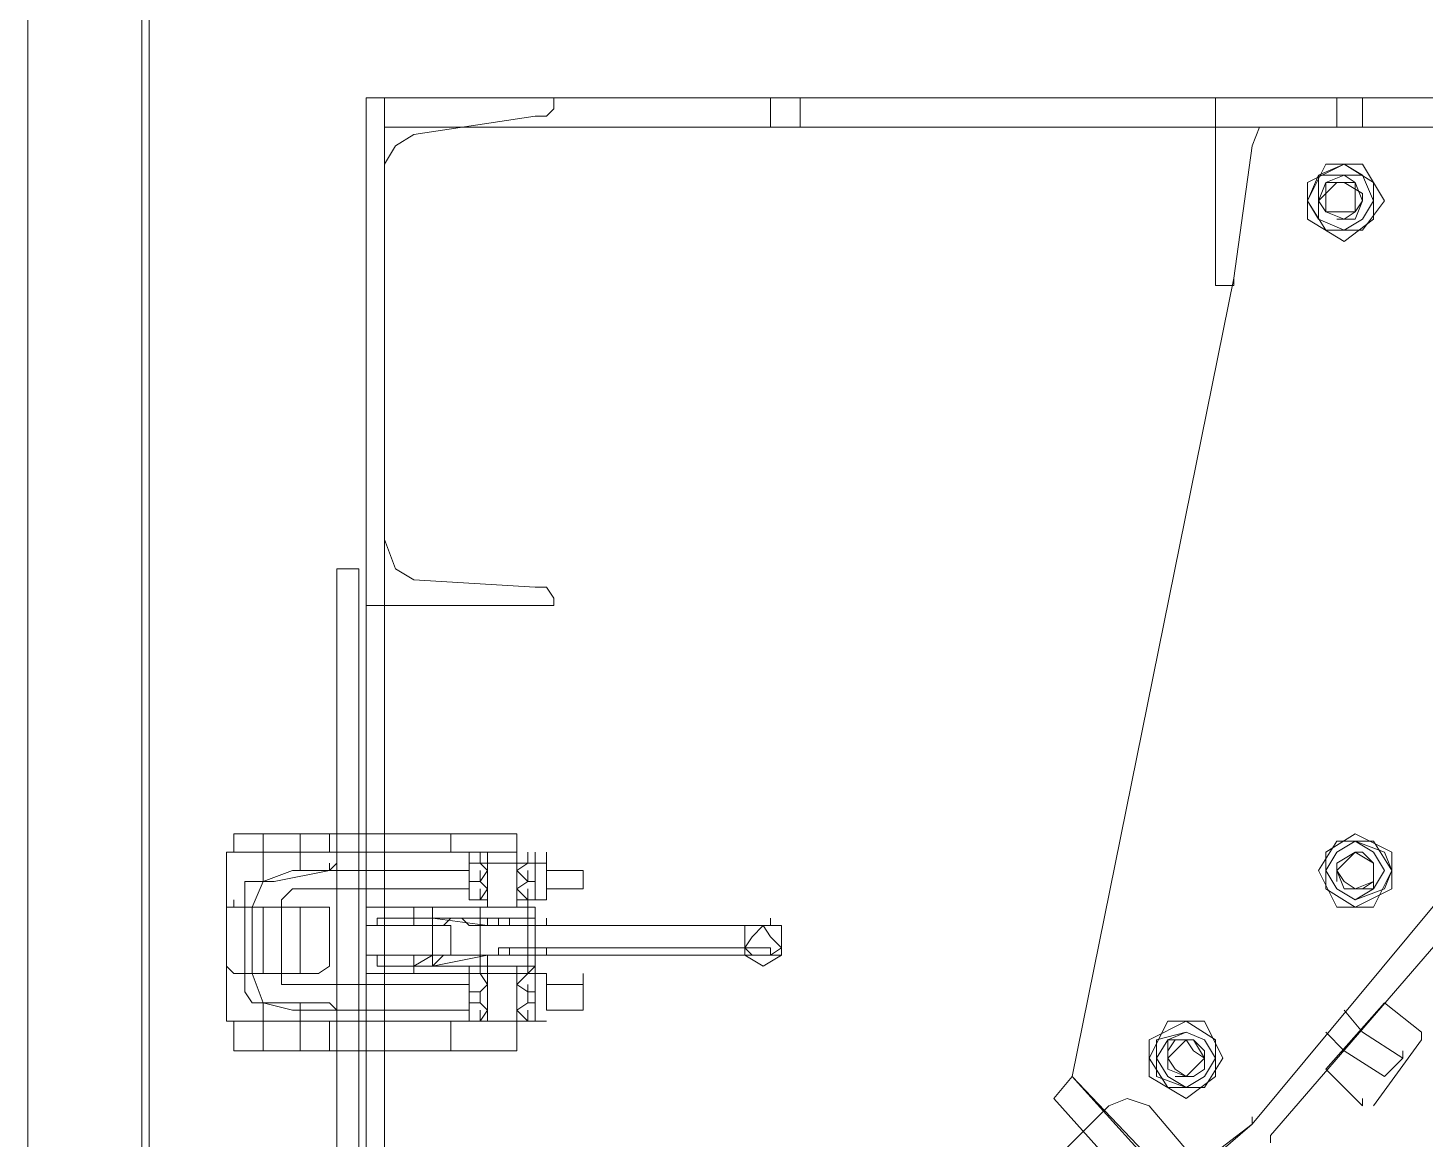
# Model space of a CAD drawing. Header units: millimetres. Extents: x 3220 to 226993, y 817 to 176024.
# Drawn here: x 198855 to 199405, y 147442 to 147879 of the extents above; entities that cross this region are included whole.
import ezdxf

# ---------------------------------------------------------------- set-up
doc = ezdxf.new("R2010")
doc.units = ezdxf.units.MM

# ---------------------------------------------------------------- blocks, each defined once
blk = doc.blocks.new('ligne broyage L 2')
at = {"color": 7, "linetype": 'Continuous', "lineweight": 5, "true_color": 0x000007}
for points in [[(-750.77, 10661.09), (-750.77, 12956.81)], [(-747.88, 10656.75), (-747.88, 12956.81)], [(-662.53, 11646.21), (-662.53, 11342.43), (-662.53, 11342.43)], [(-662.53, 11646.21), (-655.3, 11646.21), (-655.3, 11646.21)], [(-109.94, 11646.21), (-655.3, 11646.21), (-655.3, 11646.21)], [(-655.3, 11634.64), (-655.3, 11646.21)], [(-655.3, 11327.96), (-655.3, 11646.21), (-655.3, 11646.21)], [(-643.73, 11631.74), (-595.99, 11638.97), (-591.65, 11638.97), (-588.76, 11641.87), (-588.76, 11646.21)], [(-503.41, 11646.21), (-503.41, 11634.64)], [(-491.84, 11634.64), (-491.84, 11646.21)], [(-328.37, 11646.21), (-328.37, 11572.43), (-328.37, 11572.43)], [(-280.64, 11646.21), (-280.64, 11634.64)], [(-270.51, 11634.64), (-270.51, 11646.21)], [(-109.94, 11634.64), (-655.3, 11634.64)], [(-643.73, 11631.74), (-650.96, 11627.4), (-655.3, 11620.17)], [(-303.78, 11634.64), (-311.01, 11634.64), (-313.91, 11627.4)], [(-154.78, 11634.64), (-311.01, 11634.64), (-313.91, 11627.4)], [(-303.78, 11634.64), (-154.78, 11634.64)], [(-303.78, 11634.64), (-154.78, 11634.64)], [(-328.37, 11572.43), (-321.14, 11572.43), (-321.14, 11575.33), (-313.91, 11627.4)], [(-321.14, 11575.33), (-313.91, 11627.4)], [(-321.14, 11575.33), (-313.91, 11627.4)], [(-655.3, 11472.62), (-655.3, 11620.17)], [(-266.17, 11598.47), (-266.17, 11612.94), (-277.74, 11620.17), (-292.21, 11612.94)], [(-270.51, 11594.13), (-261.83, 11605.7), (-270.51, 11620.17), (-284.98, 11620.17), (-292.21, 11605.7)], [(-292.21, 11598.47), (-292.21, 11612.94), (-292.21, 11612.94)], [(-280.64, 11598.47), (-273.4, 11598.47), (-270.51, 11605.7), (-270.51, 11608.6), (-277.74, 11612.94), (-280.64, 11612.94), (-284.98, 11608.6), (-287.87, 11605.7)], [(-292.21, 11605.7), (-284.98, 11594.13), (-284.98, 11594.13)], [(-292.21, 11598.47), (-277.74, 11589.79), (-266.17, 11598.47)], [(-284.98, 11594.13), (-270.51, 11594.13), (-270.51, 11594.13)], [(-384.79, 11261.42), (-321.14, 11575.33)], [(-384.79, 11261.42), (-321.14, 11575.33), (-321.14, 11575.33)], [(-306.67, 11238.27), (-214.09, 11345.32), (-211.2, 11349.66), (-128.75, 11568.09)], [(-655.3, 11472.62), (-650.96, 11461.05), (-643.73, 11456.71)], [(-665.43, 11461.05), (-674.11, 11461.05)], [(-674.11, 11349.66), (-674.11, 11461.05), (-674.11, 11461.05)], [(-665.43, 11461.05), (-665.43, 10342.84), (-665.43, 10342.84)], [(-588.76, 11446.58), (-588.76, 11449.47), (-591.65, 11453.81), (-595.99, 11453.81), (-643.73, 11456.71)], [(-662.53, 11446.58), (-588.76, 11446.58)], [(-677, 11356.89), (-714.61, 11356.89)], [(-714.61, 11356.89), (-714.61, 11349.66)], [(-703.04, 11356.89), (-703.04, 11349.66)], [(-688.57, 11349.66), (-688.57, 11356.89)], [(-677, 11356.89), (-603.22, 11356.89), (-603.22, 11349.66), (-655.3, 11349.66)], [(-677, 11356.89), (-677, 11349.66)], [(-629.26, 11356.89), (-629.26, 11349.66)], [(-258.94, 11349.66), (-273.4, 11356.89), (-284.98, 11349.66)], [(-284.98, 11335.19), (-273.4, 11327.96), (-258.94, 11335.19), (-258.94, 11349.66), (-273.4, 11356.89), (-284.98, 11349.66)], [(-344.29, 11219.47), (-313.91, 11242.61), (-221.33, 11354)], [(-221.33, 11354), (-313.91, 11242.61)], [(-221.33, 11354), (-313.91, 11242.61), (-313.91, 11242.61)], [(-258.94, 11342.43), (-266.17, 11354), (-280.64, 11354), (-287.87, 11342.43)], [(-258.94, 11342.43), (-261.83, 11349.66), (-273.4, 11354), (-280.64, 11349.66), (-284.98, 11342.43), (-280.64, 11335.19), (-273.4, 11330.85), (-261.83, 11335.19), (-258.94, 11342.43), (-266.17, 11327.96)], [(-674.11, 11345.32), (-674.11, 11349.66), (-717.5, 11349.66), (-717.5, 11283.12)], [(-703.04, 11349.66), (-703.04, 11338.09)], [(-688.57, 11342.43), (-688.57, 11349.66)], [(-674.11, 11349.66), (-655.3, 11349.66), (-655.3, 11349.66)], [(-622.03, 11345.32), (-622.03, 11349.66)], [(-622.03, 11345.32), (-622.03, 11349.66)], [(-622.03, 11345.32), (-622.03, 11349.66), (-622.03, 11349.66)], [(-617.69, 11345.32), (-617.69, 11349.66), (-617.69, 11349.66)], [(-614.8, 11345.32), (-614.8, 11349.66)], [(-614.8, 11345.32), (-614.8, 11349.66)], [(-603.22, 11345.32), (-603.22, 11349.66)], [(-598.88, 11345.32), (-598.88, 11349.66)], [(-598.88, 11345.32), (-598.88, 11349.66)], [(-595.99, 11345.32), (-595.99, 11349.66)], [(-595.99, 11345.32), (-595.99, 11349.66)], [(-591.65, 11345.32), (-591.65, 11349.66)], [(-284.98, 11349.66), (-284.98, 11335.19), (-273.4, 11327.96)], [(-284.98, 11335.19), (-284.98, 11349.66), (-284.98, 11349.66)], [(-273.4, 11335.19), (-270.51, 11335.19), (-266.17, 11338.09), (-266.17, 11345.32), (-270.51, 11349.66), (-273.4, 11349.66), (-280.64, 11345.32), (-280.64, 11338.09)], [(-258.94, 11349.66), (-258.94, 11335.19), (-273.4, 11327.96)], [(-707.38, 11338.09), (-698.7, 11338.09), (-677, 11342.43), (-674.11, 11345.32)], [(-691.47, 11342.43), (-703.04, 11338.09), (-707.38, 11327.96)], [(-622.03, 11342.43), (-691.47, 11342.43)], [(-677, 11342.43), (-677, 11345.32), (-677, 11345.32)], [(-674.11, 11345.32), (-674.11, 11287.46), (-674.11, 11287.46)], [(-662.53, 11316.39), (-662.53, 11342.43), (-662.53, 11342.43)], [(-622.03, 11342.43), (-622.03, 11345.32)], [(-622.03, 11342.43), (-622.03, 11345.32), (-622.03, 11345.32)], [(-622.03, 11342.43), (-622.03, 11345.32), (-622.03, 11345.32)], [(-622.03, 11345.32), (-622.03, 11342.43), (-622.03, 11342.43)], [(-622.03, 11342.43), (-622.03, 11345.32), (-617.69, 11345.32)], [(-622.03, 11345.32), (-617.69, 11345.32), (-614.8, 11342.43), (-617.69, 11338.09)], [(-622.03, 11342.43), (-622.03, 11345.32), (-622.03, 11345.32)], [(-622.03, 11338.09), (-622.03, 11342.43), (-622.03, 11342.43)], [(-622.03, 11338.09), (-622.03, 11342.43)], [(-622.03, 11338.09), (-622.03, 11342.43), (-622.03, 11342.43)], [(-622.03, 11335.19), (-622.03, 11342.43), (-622.03, 11342.43)], [(-622.03, 11342.43), (-622.03, 11335.19), (-622.03, 11335.19)], [(-622.03, 11342.43), (-622.03, 11338.09), (-617.69, 11338.09)], [(-617.69, 11345.32), (-614.8, 11342.43)], [(-617.69, 11345.32), (-614.8, 11345.32)], [(-617.69, 11338.09), (-617.69, 11342.43), (-617.69, 11342.43)], [(-617.69, 11338.09), (-617.69, 11342.43), (-617.69, 11342.43)], [(-614.8, 11342.43), (-614.8, 11345.32)], [(-614.8, 11342.43), (-614.8, 11345.32), (-614.8, 11345.32)], [(-614.8, 11327.96), (-614.8, 11345.32)], [(-614.8, 11345.32), (-614.8, 11327.96), (-614.8, 11327.96)], [(-603.22, 11345.32), (-614.8, 11345.32)], [(-614.8, 11335.19), (-614.8, 11342.43), (-614.8, 11342.43)], [(-614.8, 11342.43), (-614.8, 11335.19), (-614.8, 11335.19)], [(-603.22, 11342.43), (-603.22, 11345.32), (-603.22, 11345.32)], [(-603.22, 11342.43), (-603.22, 11345.32)], [(-603.22, 11345.32), (-603.22, 11342.43), (-603.22, 11342.43)], [(-603.22, 11345.32), (-603.22, 11327.96)], [(-603.22, 11345.32), (-603.22, 11327.96), (-603.22, 11327.96)], [(-603.22, 11345.32), (-598.88, 11345.32)], [(-603.22, 11342.43), (-598.88, 11345.32), (-595.99, 11345.32)], [(-603.22, 11335.19), (-603.22, 11342.43), (-603.22, 11342.43)], [(-603.22, 11342.43), (-603.22, 11335.19), (-603.22, 11335.19)], [(-603.22, 11342.43), (-598.88, 11338.09), (-598.88, 11338.09)], [(-595.99, 11342.43), (-595.99, 11345.32), (-598.88, 11345.32)], [(-595.99, 11342.43), (-595.99, 11338.09), (-598.88, 11338.09)], [(-598.88, 11338.09), (-598.88, 11342.43), (-598.88, 11342.43)], [(-598.88, 11338.09), (-598.88, 11342.43)], [(-595.99, 11345.32), (-595.99, 11342.43)], [(-595.99, 11345.32), (-591.65, 11345.32), (-591.65, 11345.32)], [(-595.99, 11342.43), (-595.99, 11345.32), (-595.99, 11345.32)], [(-595.99, 11338.09), (-595.99, 11342.43)], [(-595.99, 11335.19), (-595.99, 11342.43), (-595.99, 11342.43)], [(-595.99, 11338.09), (-595.99, 11342.43)], [(-595.99, 11342.43), (-595.99, 11335.19), (-595.99, 11335.19)], [(-591.65, 11330.85), (-591.65, 11345.32), (-591.65, 11345.32)], [(-591.65, 11342.43), (-577.19, 11342.43), (-577.19, 11342.43)], [(-591.65, 11342.43), (-591.65, 11330.85), (-591.65, 11330.85)], [(-266.17, 11327.96), (-280.64, 11327.96), (-287.87, 11342.43)], [(-707.38, 11338.09), (-710.27, 11338.09), (-710.27, 11335.19)], [(-710.27, 11297.58), (-710.27, 11335.19), (-710.27, 11335.19)], [(-691.47, 11335.19), (-695.8, 11330.85), (-695.8, 11327.96)], [(-691.47, 11335.19), (-622.03, 11335.19)], [(-622.03, 11335.19), (-622.03, 11338.09), (-622.03, 11338.09)], [(-622.03, 11335.19), (-622.03, 11338.09)], [(-617.69, 11338.09), (-622.03, 11338.09)], [(-622.03, 11335.19), (-622.03, 11338.09), (-622.03, 11338.09)], [(-622.03, 11338.09), (-622.03, 11335.19), (-622.03, 11335.19)], [(-622.03, 11330.85), (-622.03, 11335.19)], [(-622.03, 11330.85), (-622.03, 11335.19)], [(-622.03, 11335.19), (-622.03, 11330.85), (-622.03, 11330.85)], [(-617.69, 11330.85), (-622.03, 11330.85), (-622.03, 11335.19)], [(-622.03, 11330.85), (-622.03, 11335.19), (-622.03, 11335.19)], [(-617.69, 11338.09), (-614.8, 11335.19), (-614.8, 11335.19)], [(-614.8, 11335.19), (-617.69, 11338.09), (-617.69, 11338.09)], [(-617.69, 11330.85), (-614.8, 11335.19)], [(-617.69, 11330.85), (-617.69, 11335.19), (-617.69, 11335.19)], [(-617.69, 11330.85), (-617.69, 11335.19), (-617.69, 11335.19)], [(-614.8, 11335.19), (-614.8, 11338.09)], [(-614.8, 11335.19), (-614.8, 11338.09), (-614.8, 11338.09)], [(-614.8, 11330.85), (-614.8, 11335.19)], [(-614.8, 11330.85), (-614.8, 11335.19), (-614.8, 11335.19)], [(-603.22, 11335.19), (-603.22, 11338.09)], [(-595.99, 11330.85), (-595.99, 11338.09), (-598.88, 11338.09), (-603.22, 11335.19)], [(-603.22, 11335.19), (-598.88, 11330.85), (-598.88, 11330.85)], [(-603.22, 11330.85), (-603.22, 11335.19)], [(-598.88, 11330.85), (-598.88, 11335.19)], [(-598.88, 11330.85), (-598.88, 11335.19), (-598.88, 11335.19)], [(-595.99, 11338.09), (-595.99, 11335.19)], [(-595.99, 11330.85), (-595.99, 11335.19)], [(-595.99, 11330.85), (-595.99, 11335.19)], [(-595.99, 11330.85), (-595.99, 11335.19), (-595.99, 11335.19)], [(-595.99, 11330.85), (-595.99, 11335.19), (-595.99, 11335.19)], [(-591.65, 11330.85), (-591.65, 11335.19)], [(-591.65, 11335.19), (-577.19, 11335.19), (-577.19, 11335.19)], [(-714.61, 11327.96), (-714.61, 11330.85)], [(-662.53, 11327.96), (-662.53, 11330.85)], [(-662.53, 11327.96), (-662.53, 11330.85), (-662.53, 11330.85)], [(-617.69, 11330.85), (-622.03, 11330.85), (-622.03, 11330.85)], [(-614.8, 11330.85), (-617.69, 11330.85)], [(-603.22, 11330.85), (-595.99, 11330.85), (-595.99, 11330.85)], [(-603.22, 11327.96), (-603.22, 11330.85)], [(-598.88, 11330.85), (-595.99, 11330.85)], [(-598.88, 11327.96), (-598.88, 11330.85)], [(-591.65, 11330.85), (-595.99, 11330.85), (-595.99, 11330.85)], [(-717.5, 11327.96), (-717.5, 11304.82)], [(-714.61, 11327.96), (-717.5, 11327.96), (-717.5, 11327.96)], [(-714.61, 11327.96), (-707.38, 11327.96)], [(-707.38, 11327.96), (-707.38, 11301.92)], [(-703.04, 11327.96), (-707.38, 11327.96), (-707.38, 11327.96)], [(-707.38, 11301.92), (-707.38, 11327.96), (-707.38, 11327.96)], [(-703.04, 11301.92), (-703.04, 11327.96), (-688.57, 11327.96)], [(-695.8, 11301.92), (-695.8, 11327.96)], [(-695.8, 11327.96), (-695.8, 11301.92), (-695.8, 11301.92)], [(-688.57, 11327.96), (-688.57, 11301.92)], [(-688.57, 11327.96), (-681.34, 11327.96)], [(-677, 11323.62), (-677, 11327.96), (-681.34, 11327.96)], [(-655.3, 11327.96), (-662.53, 11327.96)], [(-662.53, 11316.39), (-662.53, 11327.96)], [(-655.3, 11320.73), (-655.3, 11327.96), (-655.3, 11327.96)], [(-655.3, 11327.96), (-643.73, 11327.96)], [(-643.73, 11323.62), (-643.73, 11327.96)], [(-643.73, 11323.62), (-643.73, 11327.96)], [(-643.73, 11327.96), (-598.88, 11327.96), (-598.88, 11327.96)], [(-643.73, 11327.96), (-643.73, 11320.73), (-643.73, 11320.73)], [(-636.5, 11323.62), (-636.5, 11327.96), (-636.5, 11327.96)], [(-617.69, 11301.92), (-617.69, 11327.96), (-617.69, 11327.96)], [(-617.69, 11327.96), (-614.8, 11327.96)], [(-598.88, 11327.96), (-603.22, 11327.96)], [(-598.88, 11327.96), (-598.88, 11301.92), (-598.88, 11301.92)], [(-595.99, 11327.96), (-598.88, 11327.96)], [(-595.99, 11316.39), (-595.99, 11327.96), (-595.99, 11327.96)], [(-677, 11323.62), (-677, 11304.82)], [(-662.53, 11320.73), (-662.53, 11323.62), (-662.53, 11323.62)], [(-662.53, 11320.73), (-662.53, 11323.62), (-662.53, 11323.62)], [(-658.19, 11320.73), (-662.53, 11320.73), (-662.53, 11320.73)], [(-658.19, 11323.62), (-658.19, 11320.73)], [(-643.73, 11323.62), (-658.19, 11323.62)], [(-658.19, 11320.73), (-640.83, 11320.73), (-640.83, 11320.73)], [(-655.3, 11320.73), (-655.3, 11309.15), (-655.3, 11309.15)], [(-614.8, 11323.62), (-643.73, 11323.62)], [(-614.8, 11320.73), (-622.03, 11320.73), (-624.92, 11323.62), (-643.73, 11323.62)], [(-643.73, 11323.62), (-636.5, 11323.62), (-636.5, 11323.62)], [(-629.26, 11320.73), (-643.73, 11320.73), (-643.73, 11320.73)], [(-636.5, 11323.62), (-636.5, 11320.73), (-636.5, 11320.73)], [(-636.5, 11323.62), (-636.5, 11320.73)], [(-595.99, 11320.73), (-614.8, 11320.73), (-636.5, 11323.62)], [(-636.5, 11320.73), (-636.5, 11309.15), (-636.5, 11309.15)], [(-629.26, 11323.62), (-632.16, 11320.73), (-632.16, 11320.73)], [(-629.26, 11320.73), (-629.26, 11309.15)], [(-617.69, 11323.62), (-617.69, 11304.82)], [(-614.8, 11323.62), (-595.99, 11323.62)], [(-614.8, 11323.62), (-614.8, 11320.73)], [(-614.8, 11320.73), (-610.46, 11320.73), (-610.46, 11320.73)], [(-610.46, 11320.73), (-610.46, 11323.62)], [(-610.46, 11320.73), (-595.99, 11320.73), (-595.99, 11320.73)], [(-606.12, 11320.73), (-606.12, 11323.62)], [(-606.12, 11320.73), (-606.12, 11323.62)], [(-595.99, 11320.73), (-595.99, 11323.62)], [(-595.99, 11320.73), (-595.99, 11323.62)], [(-510.64, 11320.73), (-595.99, 11320.73)], [(-510.64, 11320.73), (-595.99, 11320.73)], [(-595.99, 11320.73), (-595.99, 11309.15)], [(-591.65, 11320.73), (-591.65, 11323.62)], [(-510.64, 11320.73), (-503.41, 11320.73)], [(-510.64, 11320.73), (-499.07, 11320.73), (-499.07, 11309.15)], [(-503.41, 11320.73), (-503.41, 11323.62)], [(-662.53, 11316.39), (-662.53, 11312.05)], [(-595.99, 11316.39), (-595.99, 11312.05)], [(-662.53, 11309.15), (-662.53, 11312.05), (-662.53, 11312.05)], [(-662.53, 11304.82), (-662.53, 11312.05)], [(-662.53, 11309.15), (-662.53, 11312.05), (-662.53, 11312.05)], [(-662.53, 11287.46), (-662.53, 11312.05), (-662.53, 11312.05)], [(-662.53, 11309.15), (-658.19, 11309.15)], [(-658.19, 11309.15), (-658.19, 11304.82)], [(-640.83, 11309.15), (-658.19, 11309.15), (-658.19, 11309.15)], [(-655.3, 11301.92), (-655.3, 11309.15), (-655.3, 11309.15)], [(-643.73, 11309.15), (-636.5, 11309.15), (-636.5, 11309.15)], [(-643.73, 11304.82), (-643.73, 11309.15)], [(-643.73, 11309.15), (-643.73, 11304.82)], [(-643.73, 11309.15), (-643.73, 11304.82), (-643.73, 11304.82)], [(-643.73, 11304.82), (-636.5, 11304.82), (-632.16, 11309.15), (-614.8, 11309.15)], [(-643.73, 11304.82), (-636.5, 11309.15), (-636.5, 11304.82)], [(-643.73, 11309.15), (-643.73, 11301.92), (-643.73, 11301.92)], [(-636.5, 11309.15), (-636.5, 11312.05)], [(-636.5, 11309.15), (-636.5, 11312.05)], [(-629.26, 11309.15), (-636.5, 11309.15), (-636.5, 11309.15)], [(-636.5, 11309.15), (-636.5, 11304.82)], [(-636.5, 11304.82), (-614.8, 11309.15), (-595.99, 11309.15)], [(-632.16, 11309.15), (-629.26, 11309.15)], [(-610.46, 11309.15), (-614.8, 11309.15), (-614.8, 11309.15)], [(-614.8, 11304.82), (-614.8, 11309.15)], [(-610.46, 11312.05), (-595.99, 11312.05), (-595.99, 11312.05)], [(-610.46, 11312.05), (-610.46, 11309.15)], [(-510.64, 11312.05), (-595.99, 11312.05)], [(-595.99, 11312.05), (-595.99, 11309.15), (-595.99, 11309.15)], [(-595.99, 11304.82), (-595.99, 11312.05), (-595.99, 11312.05)], [(-595.99, 11309.15), (-510.64, 11309.15)], [(-595.99, 11304.82), (-595.99, 11309.15)], [(-591.65, 11312.05), (-591.65, 11309.15), (-591.65, 11309.15)], [(-510.64, 11312.05), (-503.41, 11312.05)], [(-499.07, 11309.15), (-510.64, 11309.15)], [(-503.41, 11309.15), (-503.41, 11312.05)], [(-717.5, 11304.82), (-714.61, 11301.92), (-714.61, 11301.92)], [(-703.04, 11301.92), (-714.61, 11301.92), (-714.61, 11301.92)], [(-707.38, 11301.92), (-703.04, 11290.35), (-691.47, 11287.46)], [(-703.04, 11301.92), (-681.34, 11301.92), (-681.34, 11301.92)], [(-695.8, 11301.92), (-695.8, 11297.58), (-691.47, 11297.58)], [(-681.34, 11301.92), (-677, 11304.82), (-677, 11304.82)], [(-662.53, 11304.82), (-662.53, 11301.92), (-662.53, 11301.92)], [(-655.3, 11301.92), (-662.53, 11301.92), (-662.53, 11301.92)], [(-658.19, 11304.82), (-643.73, 11304.82)], [(-655.3, 11301.92), (-643.73, 11301.92)], [(-655.3, 10934.49), (-655.3, 11301.92), (-655.3, 11301.92)], [(-643.73, 11304.82), (-595.99, 11304.82), (-595.99, 11304.82)], [(-643.73, 11301.92), (-598.88, 11301.92), (-598.88, 11301.92)], [(-622.03, 11301.92), (-622.03, 11304.82)], [(-622.03, 11301.92), (-622.03, 11304.82), (-622.03, 11304.82)], [(-622.03, 11301.92), (-622.03, 11304.82)], [(-622.03, 11297.58), (-622.03, 11301.92)], [(-622.03, 11297.58), (-622.03, 11301.92), (-622.03, 11301.92)], [(-614.8, 11301.92), (-622.03, 11301.92), (-622.03, 11301.92)], [(-622.03, 11297.58), (-622.03, 11301.92)], [(-617.69, 11301.92), (-622.03, 11301.92), (-622.03, 11301.92)], [(-622.03, 11301.92), (-622.03, 11297.58)], [(-622.03, 11294.69), (-617.69, 11294.69), (-614.8, 11297.58), (-617.69, 11301.92)], [(-617.69, 11301.92), (-617.69, 11304.82), (-617.69, 11304.82)], [(-617.69, 11301.92), (-614.8, 11297.58), (-614.8, 11297.58)], [(-614.8, 11301.92), (-617.69, 11301.92)], [(-614.8, 11301.92), (-614.8, 11304.82)], [(-614.8, 11297.58), (-614.8, 11301.92)], [(-614.8, 11301.92), (-614.8, 11283.12), (-603.22, 11283.12), (-603.22, 11301.92)], [(-614.8, 11297.58), (-614.8, 11301.92), (-614.8, 11301.92)], [(-614.8, 11301.92), (-614.8, 11283.12), (-614.8, 11283.12)], [(-614.8, 11297.58), (-614.8, 11301.92), (-614.8, 11301.92)], [(-603.22, 11301.92), (-603.22, 11304.82)], [(-603.22, 11301.92), (-603.22, 11304.82)], [(-603.22, 11297.58), (-603.22, 11301.92)], [(-603.22, 11301.92), (-598.88, 11301.92)], [(-603.22, 11301.92), (-603.22, 11283.12)], [(-603.22, 11301.92), (-598.88, 11301.92), (-603.22, 11297.58)], [(-598.88, 11301.92), (-598.88, 11304.82)], [(-595.99, 11304.82), (-598.88, 11301.92), (-598.88, 11301.92)], [(-598.88, 11301.92), (-595.99, 11301.92), (-595.99, 11301.92)], [(-595.99, 11301.92), (-598.88, 11301.92), (-598.88, 11301.92)], [(-595.99, 11301.92), (-595.99, 11304.82)], [(-595.99, 11301.92), (-591.65, 11301.92), (-591.65, 11301.92)], [(-595.99, 11301.92), (-595.99, 11297.58), (-595.99, 11297.58)], [(-595.99, 11297.58), (-595.99, 11301.92), (-595.99, 11301.92)], [(-595.99, 11294.69), (-595.99, 11301.92), (-595.99, 11301.92)], [(-591.65, 11297.58), (-591.65, 11301.92)], [(-577.19, 11297.58), (-577.19, 11301.92), (-577.19, 11301.92)], [(-710.27, 11297.58), (-710.27, 11294.69), (-707.38, 11290.35)], [(-622.03, 11297.58), (-691.47, 11297.58), (-691.47, 11297.58)], [(-622.03, 11297.58), (-622.03, 11287.46), (-622.03, 11287.46)], [(-622.03, 11294.69), (-622.03, 11297.58)], [(-622.03, 11287.46), (-622.03, 11297.58), (-622.03, 11297.58)], [(-622.03, 11297.58), (-622.03, 11294.69)], [(-614.8, 11297.58), (-614.8, 11287.46), (-614.8, 11287.46)], [(-614.8, 11283.12), (-614.8, 11297.58), (-614.8, 11297.58)], [(-603.22, 11297.58), (-603.22, 11287.46), (-603.22, 11287.46)], [(-603.22, 11297.58), (-598.88, 11294.69)], [(-603.22, 11287.46), (-603.22, 11297.58), (-603.22, 11297.58)], [(-598.88, 11294.69), (-598.88, 11297.58)], [(-595.99, 11297.58), (-595.99, 11287.46), (-595.99, 11287.46)], [(-595.99, 11287.46), (-595.99, 11297.58), (-595.99, 11297.58)], [(-591.65, 11287.46), (-591.65, 11297.58)], [(-577.19, 11297.58), (-591.65, 11297.58)], [(-591.65, 11297.58), (-591.65, 11287.46), (-591.65, 11287.46)], [(-622.03, 11290.35), (-622.03, 11294.69)], [(-622.03, 11294.69), (-622.03, 11290.35), (-622.03, 11290.35)], [(-622.03, 11290.35), (-622.03, 11294.69), (-622.03, 11294.69)], [(-617.69, 11294.69), (-617.69, 11290.35)], [(-617.69, 11290.35), (-617.69, 11294.69)], [(-598.88, 11290.35), (-598.88, 11294.69)], [(-598.88, 11294.69), (-598.88, 11290.35)], [(-598.88, 11294.69), (-595.99, 11294.69)], [(-598.88, 11290.35), (-598.88, 11294.69), (-598.88, 11294.69)], [(-595.99, 11294.69), (-595.99, 11290.35)], [(-595.99, 11290.35), (-595.99, 11294.69)], [(-677, 11290.35), (-707.38, 11290.35), (-707.38, 11290.35)], [(-703.04, 11290.35), (-703.04, 11283.12)], [(-691.47, 11287.46), (-622.03, 11287.46), (-622.03, 11287.46)], [(-688.57, 11283.12), (-688.57, 11290.35)], [(-674.11, 11283.12), (-674.11, 11287.46), (-677, 11290.35)], [(-674.11, 11287.46), (-674.11, 11290.35), (-674.11, 11290.35)], [(-662.53, 11287.46), (-662.53, 10946.06), (-662.53, 10946.06)], [(-622.03, 11287.46), (-622.03, 11290.35), (-622.03, 11290.35)], [(-622.03, 11287.46), (-622.03, 11290.35)], [(-622.03, 11287.46), (-622.03, 11290.35), (-617.69, 11290.35)], [(-622.03, 11287.46), (-622.03, 11290.35)], [(-622.03, 11283.12), (-622.03, 11287.46)], [(-622.03, 11283.12), (-622.03, 11287.46)], [(-614.8, 11287.46), (-617.69, 11283.12), (-622.03, 11283.12), (-622.03, 11287.46)], [(-622.03, 11283.12), (-622.03, 11287.46)], [(-622.03, 11283.12), (-622.03, 11287.46)], [(-617.69, 11290.35), (-614.8, 11287.46)], [(-614.8, 11287.46), (-617.69, 11290.35)], [(-617.69, 11283.12), (-617.69, 11287.46), (-617.69, 11287.46)], [(-614.8, 11287.46), (-614.8, 11290.35)], [(-614.8, 11283.12), (-614.8, 11287.46)], [(-603.22, 11287.46), (-603.22, 11290.35)], [(-603.22, 11287.46), (-598.88, 11290.35), (-595.99, 11290.35)], [(-603.22, 11283.12), (-603.22, 11287.46)], [(-595.99, 11287.46), (-595.99, 11283.12), (-598.88, 11283.12), (-603.22, 11287.46)], [(-603.22, 11283.12), (-603.22, 11287.46), (-603.22, 11287.46)], [(-603.22, 11287.46), (-603.22, 11283.12), (-603.22, 11283.12)], [(-598.88, 11283.12), (-598.88, 11287.46)], [(-598.88, 11283.12), (-598.88, 11287.46)], [(-595.99, 11290.35), (-595.99, 11287.46), (-595.99, 11287.46)], [(-595.99, 11287.46), (-595.99, 11290.35)], [(-595.99, 11283.12), (-595.99, 11287.46)], [(-595.99, 11283.12), (-595.99, 11287.46)], [(-595.99, 11283.12), (-595.99, 11287.46), (-595.99, 11287.46)], [(-595.99, 11283.12), (-595.99, 11287.46)], [(-591.65, 11287.46), (-591.65, 11290.35)], [(-591.65, 11287.46), (-577.19, 11287.46)], [(-577.19, 11287.46), (-577.19, 11290.35), (-577.19, 11290.35)], [(-247.37, 11278.78), (-261.83, 11290.35), (-284.98, 11264.31), (-270.51, 11249.85)], [(-270.51, 11278.78), (-277.74, 11287.46)], [(-674.11, 11283.12), (-717.5, 11283.12)], [(-714.61, 11283.12), (-714.61, 11271.54)], [(-703.04, 11283.12), (-703.04, 11271.54)], [(-688.57, 11271.54), (-688.57, 11283.12)], [(-677, 11283.12), (-677, 11271.54)], [(-674.11, 11283.12), (-617.69, 11283.12), (-617.69, 11283.12)], [(-674.11, 11283.12), (-674.11, 10934.49), (-674.11, 10934.49)], [(-603.22, 11283.12), (-603.22, 11271.54), (-655.3, 11271.54)], [(-629.26, 11283.12), (-629.26, 11271.54)], [(-617.69, 11283.12), (-622.03, 11283.12)], [(-614.8, 11283.12), (-617.69, 11283.12)], [(-598.88, 11283.12), (-603.22, 11283.12), (-603.22, 11283.12)], [(-595.99, 11283.12), (-598.88, 11283.12), (-598.88, 11283.12)], [(-591.65, 11283.12), (-595.99, 11283.12), (-595.99, 11283.12)], [(-328.37, 11275.88), (-339.95, 11283.12), (-354.41, 11275.88)], [(-354.41, 11261.42), (-339.95, 11252.74), (-328.37, 11261.42), (-328.37, 11275.88), (-339.95, 11283.12), (-354.41, 11275.88)], [(-325.48, 11268.65), (-332.71, 11283.12), (-347.18, 11283.12), (-354.41, 11268.65)], [(-354.41, 11275.88), (-354.41, 11261.42), (-339.95, 11252.74)], [(-354.41, 11261.42), (-354.41, 11275.88), (-354.41, 11275.88)], [(-344.29, 11261.42), (-337.05, 11261.42), (-332.71, 11264.31), (-332.71, 11271.54), (-337.05, 11275.88), (-344.29, 11275.88), (-347.18, 11271.54), (-347.18, 11268.65)], [(-328.37, 11275.88), (-328.37, 11261.42), (-339.95, 11252.74)], [(-284.98, 11278.78), (-277.74, 11271.54)], [(-254.6, 11268.65), (-270.51, 11278.78)], [(-266.17, 11249.85), (-247.37, 11275.88)], [(-247.37, 11275.88), (-247.37, 11278.78)], [(-714.61, 11271.54), (-655.3, 11271.54), (-655.3, 11271.54)], [(-277.74, 11271.54), (-261.83, 11261.42)], [(-254.6, 11268.65), (-254.6, 11271.54)], [(-332.71, 11257.08), (-347.18, 11257.08), (-354.41, 11268.65)], [(-332.71, 11257.08), (-325.48, 11268.65), (-325.48, 11268.65)], [(-254.6, 11268.65), (-261.83, 11261.42), (-261.83, 11261.42)], [(-384.79, 11261.42), (-392.02, 11252.74), (-365.98, 11223.81)], [(-344.29, 11216.57), (-384.79, 11261.42)], [(-384.79, 11261.42), (-328.37, 11202.11)], [(-344.29, 11216.57), (-384.79, 11261.42)], [(-354.41, 11249.85), (-363.09, 11252.74), (-370.32, 11249.85)], [(-270.51, 11249.85), (-270.51, 11252.74)], [(-370.32, 11249.85), (-436.87, 11183.3), (-491.84, 11105.19), (-532.34, 11016.95), (-558.38, 10924.36)], [(-354.41, 11249.85), (-313.91, 11202.11)], [(-313.91, 11242.61), (-344.29, 11216.57)], [(-313.91, 11242.61), (-344.29, 11216.57)], [(-313.91, 11242.61), (-313.91, 11245.51)], [(-306.67, 11235.38), (-306.67, 11238.27)]]:
    blk.add_lwpolyline(points, dxfattribs=at)
at = {"color": 7, "linetype": 'Continuous', "lineweight": 15, "true_color": 0x000007}
blk.add_lwpolyline([(-795.62, 12690.64), (-795.62, 10679.89), (-795.62, 10679.89)], dxfattribs=at)
at = {"color": 7, "linetype": 'Continuous', "lineweight": 5, "true_color": 0x000007}
for points in [[(-292.21, 11612.94), (-292.21, 11598.47), (-277.74, 11589.79), (-266.17, 11598.47), (-266.17, 11612.94), (-277.74, 11620.17)], [(-266.17, 11605.7), (-270.51, 11615.83), (-277.74, 11620.17), (-287.87, 11615.83), (-292.21, 11605.7), (-287.87, 11598.47), (-277.74, 11594.13), (-270.51, 11598.47)], [(-266.17, 11605.7), (-270.51, 11615.83), (-287.87, 11615.83), (-292.21, 11605.7), (-287.87, 11598.47), (-277.74, 11594.13), (-270.51, 11598.47)], [(-270.51, 11605.7), (-273.4, 11612.94), (-277.74, 11615.83), (-284.98, 11612.94), (-287.87, 11605.7), (-284.98, 11601.36), (-277.74, 11598.47), (-273.4, 11601.36)], [(-266.17, 11605.7), (-270.51, 11615.83), (-287.87, 11615.83), (-287.87, 11598.47), (-277.74, 11594.13), (-270.51, 11598.47)], [(-273.4, 11605.7), (-273.4, 11612.94), (-284.98, 11612.94), (-284.98, 11601.36), (-273.4, 11601.36)], [(-261.83, 11342.43), (-266.17, 11349.66), (-273.4, 11354), (-280.64, 11349.66), (-284.98, 11342.43), (-280.64, 11335.19), (-273.4, 11330.85), (-266.17, 11335.19)], [(-261.83, 11342.43), (-266.17, 11349.66), (-273.4, 11354), (-280.64, 11349.66), (-284.98, 11342.43), (-280.64, 11335.19), (-273.4, 11330.85), (-266.17, 11335.19)], [(-266.17, 11342.43), (-266.17, 11345.32), (-273.4, 11349.66), (-277.74, 11345.32), (-280.64, 11342.43), (-277.74, 11335.19), (-266.17, 11335.19)], [(-266.17, 11342.43), (-266.17, 11345.32), (-273.4, 11349.66), (-277.74, 11345.32), (-280.64, 11342.43), (-277.74, 11338.09), (-273.4, 11335.19), (-266.17, 11338.09)], [(-622.03, 11342.43), (-622.03, 11335.19)], [(-622.03, 11342.43), (-622.03, 11335.19)], [(-622.03, 11342.43), (-622.03, 11335.19)], [(-622.03, 11335.19), (-622.03, 11342.43)], [(-614.8, 11335.19), (-614.8, 11342.43)], [(-614.8, 11342.43), (-614.8, 11335.19)], [(-603.22, 11342.43), (-603.22, 11335.19)], [(-603.22, 11335.19), (-603.22, 11342.43)], [(-595.99, 11330.85), (-595.99, 11345.32)], [(-591.65, 11335.19), (-591.65, 11342.43)], [(-577.19, 11342.43), (-577.19, 11335.19), (-577.19, 11342.43), (-577.19, 11335.19)], [(-603.22, 11335.19), (-603.22, 11330.85)], [(-643.73, 11323.62), (-643.73, 11320.73)], [(-499.07, 11312.05), (-499.07, 11320.73), (-513.54, 11320.73), (-513.54, 11309.15), (-506.3, 11304.82), (-499.07, 11309.15)], [(-499.07, 11312.05), (-503.41, 11316.39), (-506.3, 11320.73), (-510.64, 11316.39), (-513.54, 11312.05), (-510.64, 11309.15), (-503.41, 11309.15)], [(-606.12, 11312.05), (-606.12, 11309.15)], [(-622.03, 11301.92), (-622.03, 11297.58)], [(-603.22, 11301.92), (-603.22, 11297.58)], [(-595.99, 11301.92), (-595.99, 11283.12)], [(-622.03, 11287.46), (-622.03, 11297.58)], [(-622.03, 11287.46), (-622.03, 11297.58), (-622.03, 11287.46), (-622.03, 11297.58)], [(-622.03, 11297.58), (-622.03, 11287.46)], [(-614.8, 11297.58), (-614.8, 11287.46)], [(-614.8, 11287.46), (-614.8, 11297.58)], [(-603.22, 11287.46), (-603.22, 11297.58)], [(-603.22, 11297.58), (-603.22, 11287.46)], [(-591.65, 11297.58), (-591.65, 11287.46)], [(-577.19, 11287.46), (-577.19, 11297.58)], [(-577.19, 11297.58), (-577.19, 11287.46)], [(-622.03, 11283.12), (-622.03, 11287.46)], [(-328.37, 11268.65), (-332.71, 11275.88), (-339.95, 11278.78), (-347.18, 11275.88), (-351.52, 11268.65), (-347.18, 11261.42), (-339.95, 11257.08), (-332.71, 11261.42)], [(-328.37, 11268.65), (-332.71, 11275.88), (-339.95, 11278.78), (-347.18, 11275.88), (-351.52, 11268.65), (-347.18, 11261.42), (-339.95, 11257.08), (-332.71, 11261.42)], [(-328.37, 11268.65), (-332.71, 11275.88), (-339.95, 11278.78), (-351.52, 11275.88), (-351.52, 11261.42), (-339.95, 11257.08), (-332.71, 11261.42)], [(-332.71, 11268.65), (-337.05, 11275.88), (-347.18, 11275.88), (-347.18, 11264.31), (-339.95, 11261.42), (-337.05, 11264.31)], [(-332.71, 11268.65), (-337.05, 11271.54), (-339.95, 11275.88), (-344.29, 11271.54), (-347.18, 11268.65), (-344.29, 11264.31), (-339.95, 11261.42), (-337.05, 11264.31)]]:
    blk.add_lwpolyline(points, close=True, dxfattribs=at)

msp = doc.modelspace()

# ---------------------------------------------------------------- block references
msp.add_blockref('ligne broyage L 2', (199650.83, 136205.53))

doc.saveas('drawing.dxf')
